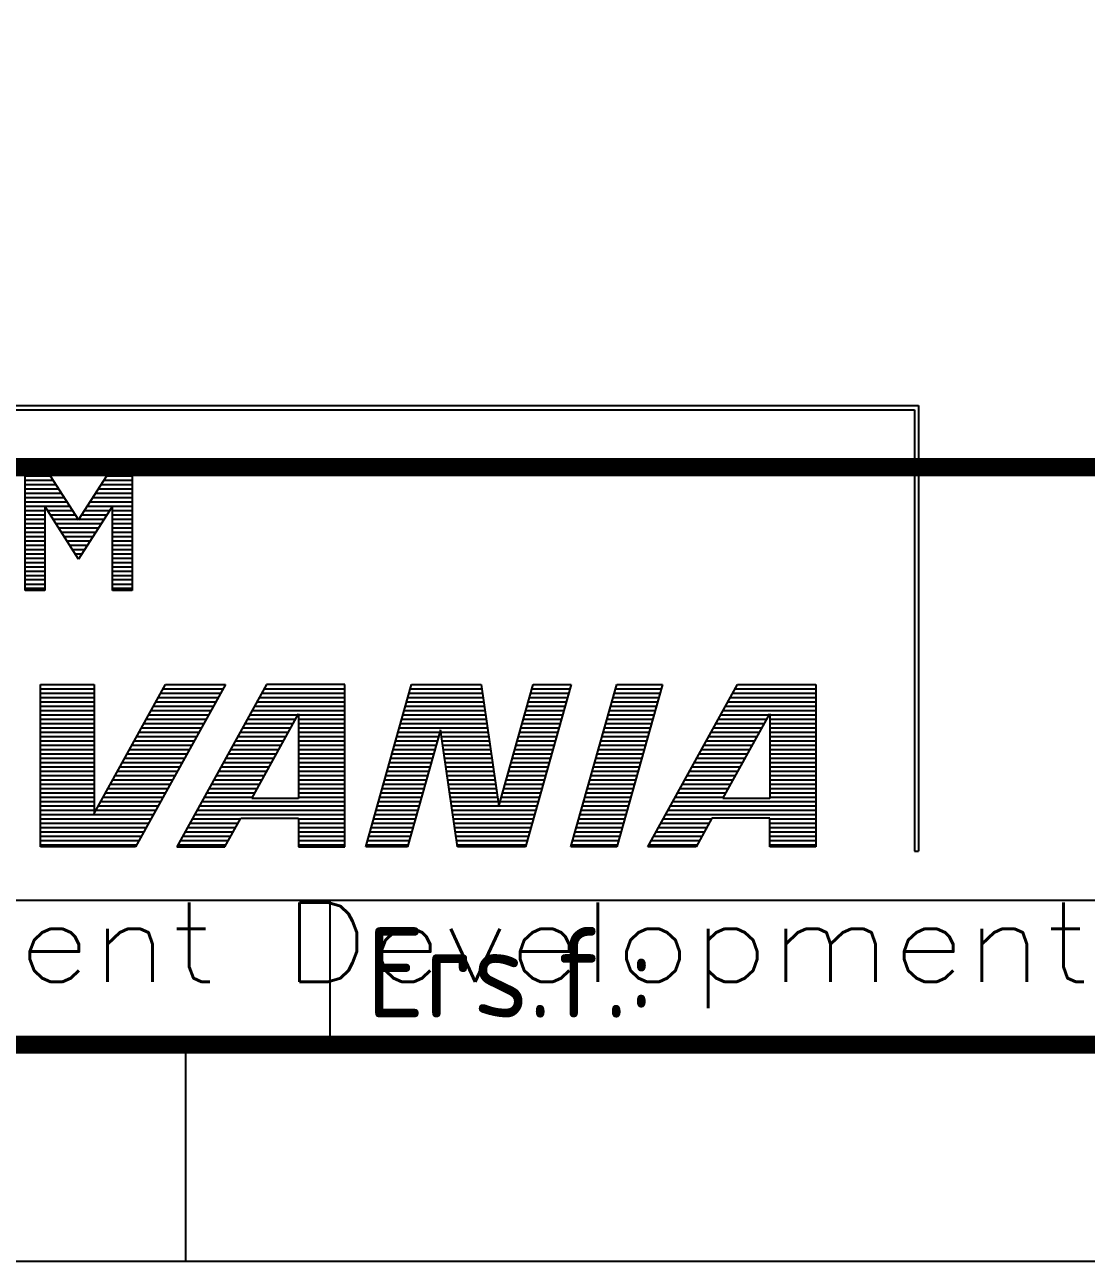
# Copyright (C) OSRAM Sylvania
# Model space of a CAD drawing. Extents: x 0 to 420, y 0 to 297.
# Drawn here: x 155.54 to 184.94, y 0 to 34.26 of the extents above; entities that cross this region are included whole.
import ezdxf
from ezdxf.enums import TextEntityAlignment as Align

# ---------------------------------------------------------------- set-up
doc = ezdxf.new("R2010")
doc.units = 0
doc.header["$LTSCALE"] = 25
doc.layers.get('0').update_dxf_attribs({"linetype": 'CONTINUOUS'})
for name, color, linetype in [('255', 7, 'CONTINUOUS'), ('ECS_LEV_PG_FRAME', 7, 'CONTINUOUS'), ('ECS_LEV_PH_DATA', 7, 'CONTINUOUS'), ('ECS_LEV_PH_LOGO', 7, 'CONTINUOUS'), ('ECS_LXV_TEXT', 7, 'CONTINUOUS')]:
    doc.layers.add(name, color=color, linetype=linetype)
doc.styles.add('ISOCP', font='ISOCP.SHX', dxfattribs={"oblique": 0.017453, "height": 1})
doc.styles.get("Standard").update_dxf_attribs({"font": 'romans.shx'})

# ---------------------------------------------------------------- blocks, each defined once
blk = doc.blocks.new('__TEXT_')
blk = doc.blocks.new('*X14')
at = {"layer": '255', "color": 0, "linetype": 'ByBlock'}
for p, q in [((10.3172, 1.2863), (10.3891, 1.2863)), ((10.3193, 1.2901), (10.3891, 1.2901)), ((10.311, 1.2751), (10.3891, 1.2751)), ((10.3131, 1.2788), (10.3891, 1.2788)), ((10.3151, 1.2826), (10.3891, 1.2826)), ((10.3047, 1.2638), (10.3464, 1.2638)), ((10.3068, 1.2676), (10.3485, 1.2676)), ((10.3089, 1.2713), (10.3891, 1.2713)), ((10.3491, 1.2676), (10.3891, 1.2676)), ((10.3491, 1.2638), (10.3891, 1.2638)), ((10.2985, 1.2526), (10.3402, 1.2526)), ((10.3006, 1.2563), (10.3423, 1.2563)), ((10.3027, 1.2601), (10.3444, 1.2601)), ((10.3491, 1.2601), (10.3891, 1.2601)), ((10.3491, 1.2563), (10.3891, 1.2563)), ((10.3491, 1.2526), (10.3891, 1.2526)), ((10.2944, 1.2451), (10.3361, 1.2451)), ((10.2964, 1.2488), (10.3381, 1.2488)), ((10.3491, 1.2488), (10.3891, 1.2488)), ((10.3491, 1.2451), (10.3891, 1.2451)), ((10.2881, 1.2338), (10.3298, 1.2338)), ((10.2902, 1.2376), (10.3319, 1.2376)), ((10.2923, 1.2413), (10.334, 1.2413)), ((10.3491, 1.2413), (10.3891, 1.2413)), ((10.3491, 1.2376), (10.3891, 1.2376)), ((10.3491, 1.2338), (10.3891, 1.2338)), ((10.2819, 1.2226), (10.3236, 1.2226)), ((10.284, 1.2263), (10.3257, 1.2263)), ((10.2861, 1.2301), (10.3277, 1.2301)), ((10.3491, 1.2301), (10.3891, 1.2301)), ((10.3491, 1.2263), (10.3891, 1.2263)), ((10.3491, 1.2226), (10.3891, 1.2226)), ((10.2757, 1.2113), (10.3174, 1.2113)), ((10.2777, 1.2151), (10.3194, 1.2151)), ((10.2798, 1.2188), (10.3215, 1.2188)), ((10.3491, 1.2188), (10.3891, 1.2188)), ((10.3491, 1.2151), (10.3891, 1.2151)), ((10.3491, 1.2113), (10.3891, 1.2113)), ((10.2694, 1.2001), (10.3111, 1.2001)), ((10.2715, 1.2038), (10.3132, 1.2038)), ((10.2736, 1.2076), (10.3153, 1.2076)), ((10.3491, 1.2076), (10.3891, 1.2076)), ((10.3491, 1.2038), (10.3891, 1.2038)), ((10.3491, 1.2001), (10.3891, 1.2001)), ((10.2632, 1.1888), (10.3891, 1.1888)), ((10.2653, 1.1926), (10.3891, 1.1926)), ((10.2674, 1.1963), (10.3091, 1.1963)), ((10.3491, 1.1963), (10.3891, 1.1963)), ((10.2591, 1.1813), (10.3891, 1.1813)), ((10.2611, 1.1851), (10.3891, 1.1851)), ((10.2528, 1.1701), (10.2945, 1.1701)), ((10.2549, 1.1738), (10.2966, 1.1738)), ((10.257, 1.1776), (10.2987, 1.1776)), ((10.3491, 1.1776), (10.3891, 1.1776)), ((10.3491, 1.1738), (10.3891, 1.1738)), ((10.3491, 1.1701), (10.3891, 1.1701)), ((10.2466, 1.1588), (10.2883, 1.1588)), ((10.2487, 1.1626), (10.2904, 1.1626)), ((10.2507, 1.1663), (10.2924, 1.1663)), ((10.3491, 1.1663), (10.3891, 1.1663)), ((10.3491, 1.1626), (10.3891, 1.1626)), ((10.3491, 1.1588), (10.3891, 1.1588)), ((10.2445, 1.1551), (10.2862, 1.1551)), ((10.3491, 1.1551), (10.3891, 1.1551))]:
    blk.add_line(p, q, dxfattribs=at)
blk = doc.blocks.new('*X13')
at = {"layer": '255', "color": 0, "linetype": 'ByBlock'}
for p, q in [((10.2146, 1.2863), (10.2542, 1.2863)), ((10.2157, 1.2901), (10.2553, 1.2901)), ((10.2114, 1.2751), (10.251, 1.2751)), ((10.2125, 1.2788), (10.2521, 1.2788)), ((10.2135, 1.2826), (10.2531, 1.2826)), ((10.2082, 1.2638), (10.2478, 1.2638)), ((10.2093, 1.2676), (10.2489, 1.2676)), ((10.2104, 1.2713), (10.25, 1.2713)), ((10.2051, 1.2526), (10.2447, 1.2526)), ((10.2061, 1.2563), (10.2457, 1.2563)), ((10.2072, 1.2601), (10.2468, 1.2601)), ((10.2029, 1.2451), (10.2426, 1.2451)), ((10.204, 1.2488), (10.2436, 1.2488)), ((10.1998, 1.2338), (10.2394, 1.2338)), ((10.2008, 1.2376), (10.2404, 1.2376)), ((10.2019, 1.2413), (10.2415, 1.2413)), ((10.1966, 1.2226), (10.2362, 1.2226)), ((10.1977, 1.2263), (10.2373, 1.2263)), ((10.1987, 1.2301), (10.2383, 1.2301)), ((10.1934, 1.2113), (10.233, 1.2113)), ((10.1945, 1.2151), (10.2341, 1.2151)), ((10.1955, 1.2188), (10.2351, 1.2188)), ((10.1902, 1.2001), (10.2298, 1.2001)), ((10.1913, 1.2038), (10.2309, 1.2038)), ((10.1924, 1.2076), (10.232, 1.2076)), ((10.1871, 1.1888), (10.2267, 1.1888)), ((10.1881, 1.1926), (10.2277, 1.1926)), ((10.1892, 1.1963), (10.2288, 1.1963)), ((10.1849, 1.1813), (10.2246, 1.1813)), ((10.186, 1.1851), (10.2256, 1.1851)), ((10.1818, 1.1701), (10.2214, 1.1701)), ((10.1828, 1.1738), (10.2224, 1.1738)), ((10.1839, 1.1776), (10.2235, 1.1776)), ((10.1786, 1.1588), (10.2182, 1.1588)), ((10.1797, 1.1626), (10.2193, 1.1626)), ((10.1807, 1.1663), (10.2203, 1.1663)), ((10.1775, 1.1551), (10.2171, 1.1551))]:
    blk.add_line(p, q, dxfattribs=at)
blk = doc.blocks.new('*X12')
at = {"layer": '255', "color": 0, "linetype": 'ByBlock'}
for p, q in [((10.0371, 1.2863), (10.1005, 1.2863)), ((10.0381, 1.2901), (10.1, 1.2901)), ((10.1423, 1.2863), (10.1753, 1.2863)), ((10.1433, 1.2901), (10.1764, 1.2901)), ((10.0339, 1.2751), (10.1021, 1.2751)), ((10.0349, 1.2788), (10.1016, 1.2788)), ((10.036, 1.2826), (10.1011, 1.2826)), ((10.1391, 1.2751), (10.1721, 1.2751)), ((10.1401, 1.2788), (10.1732, 1.2788)), ((10.1412, 1.2826), (10.1742, 1.2826)), ((10.0307, 1.2638), (10.1038, 1.2638)), ((10.0318, 1.2676), (10.1032, 1.2676)), ((10.0328, 1.2713), (10.1027, 1.2713)), ((10.1359, 1.2638), (10.1689, 1.2638)), ((10.137, 1.2676), (10.17, 1.2676)), ((10.138, 1.2713), (10.1711, 1.2713)), ((10.0275, 1.2526), (10.0637, 1.2526)), ((10.0286, 1.2563), (10.1049, 1.2563)), ((10.0297, 1.2601), (10.1043, 1.2601)), ((10.0646, 1.2526), (10.1054, 1.2526)), ((10.1327, 1.2526), (10.1658, 1.2526)), ((10.1338, 1.2563), (10.1668, 1.2563)), ((10.1349, 1.2601), (10.1679, 1.2601)), ((10.0254, 1.2451), (10.0615, 1.2451)), ((10.0265, 1.2488), (10.0626, 1.2488)), ((10.0651, 1.2488), (10.106, 1.2488)), ((10.0657, 1.2451), (10.1065, 1.2451)), ((10.1306, 1.2451), (10.1636, 1.2451)), ((10.1317, 1.2488), (10.1647, 1.2488)), ((10.0222, 1.2338), (10.0584, 1.2338)), ((10.0233, 1.2376), (10.0594, 1.2376)), ((10.0244, 1.2413), (10.0605, 1.2413)), ((10.0662, 1.2413), (10.1071, 1.2413)), ((10.0668, 1.2376), (10.1076, 1.2376)), ((10.0673, 1.2338), (10.1081, 1.2338)), ((10.1274, 1.2338), (10.1605, 1.2338)), ((10.1285, 1.2376), (10.1615, 1.2376)), ((10.1296, 1.2413), (10.1626, 1.2413)), ((10.0191, 1.2226), (10.0552, 1.2226)), ((10.0201, 1.2263), (10.0562, 1.2263)), ((10.0212, 1.2301), (10.0573, 1.2301)), ((10.0679, 1.2301), (10.1087, 1.2301)), ((10.0684, 1.2263), (10.1092, 1.2263)), ((10.069, 1.2226), (10.1098, 1.2226)), ((10.1243, 1.2226), (10.1573, 1.2226)), ((10.1253, 1.2263), (10.1584, 1.2263)), ((10.1264, 1.2301), (10.1594, 1.2301)), ((10.0159, 1.2113), (10.052, 1.2113)), ((10.0169, 1.2151), (10.0531, 1.2151)), ((10.018, 1.2188), (10.0541, 1.2188)), ((10.0695, 1.2188), (10.1103, 1.2188)), ((10.0701, 1.2151), (10.1109, 1.2151)), ((10.0706, 1.2113), (10.1114, 1.2113)), ((10.1211, 1.2113), (10.1541, 1.2113)), ((10.1221, 1.2151), (10.1552, 1.2151)), ((10.1232, 1.2188), (10.1562, 1.2188)), ((10.0127, 1.2001), (10.0488, 1.2001)), ((10.0138, 1.2038), (10.0499, 1.2038)), ((10.0148, 1.2076), (10.051, 1.2076)), ((10.0711, 1.2076), (10.112, 1.2076)), ((10.0717, 1.2038), (10.1125, 1.2038)), ((10.0722, 1.2001), (10.1131, 1.2001)), ((10.1179, 1.2001), (10.1509, 1.2001)), ((10.119, 1.2038), (10.152, 1.2038)), ((10.12, 1.2076), (10.1531, 1.2076)), ((10.0095, 1.1888), (10.0457, 1.1888)), ((10.0106, 1.1926), (10.0467, 1.1926)), ((10.0117, 1.1963), (10.0478, 1.1963)), ((10.0728, 1.1963), (10.1136, 1.1963)), ((10.0733, 1.1926), (10.1141, 1.1926)), ((10.0739, 1.1888), (10.1478, 1.1888)), ((10.1158, 1.1926), (10.1488, 1.1926)), ((10.1169, 1.1963), (10.1499, 1.1963)), ((10.0074, 1.1813), (10.0435, 1.1813)), ((10.0085, 1.1851), (10.0446, 1.1851)), ((10.0744, 1.1851), (10.1467, 1.1851)), ((10.075, 1.1813), (10.1456, 1.1813)), ((10.0042, 1.1701), (10.0404, 1.1701)), ((10.0053, 1.1738), (10.0414, 1.1738)), ((10.0064, 1.1776), (10.0425, 1.1776)), ((10.0755, 1.1776), (10.1446, 1.1776)), ((10.0761, 1.1738), (10.1435, 1.1738)), ((10.0766, 1.1701), (10.1425, 1.1701)), ((10.0011, 1.1588), (10.0372, 1.1588)), ((10.0021, 1.1626), (10.0382, 1.1626)), ((10.0032, 1.1663), (10.0393, 1.1663)), ((10.0771, 1.1663), (10.1414, 1.1663)), ((10.0777, 1.1626), (10.1404, 1.1626)), ((10.0782, 1.1588), (10.1393, 1.1588)), ((10, 1.1551), (10.0361, 1.1551)), ((10.0788, 1.1551), (10.1382, 1.1551))]:
    blk.add_line(p, q, dxfattribs=at)
blk = doc.blocks.new('*X11')
at = {"layer": '255', "color": 0, "linetype": 'ByBlock'}
for p, q in [((9.9095, 1.2863), (9.9814, 1.2863)), ((9.9116, 1.2901), (9.9814, 1.2901)), ((9.9033, 1.2751), (9.9814, 1.2751)), ((9.9054, 1.2788), (9.9814, 1.2788)), ((9.9075, 1.2826), (9.9814, 1.2826)), ((9.8971, 1.2638), (9.9388, 1.2638)), ((9.8992, 1.2676), (9.9409, 1.2676)), ((9.9012, 1.2713), (9.9814, 1.2713)), ((9.9414, 1.2676), (9.9814, 1.2676)), ((9.9414, 1.2638), (9.9814, 1.2638)), ((9.8908, 1.2526), (9.9325, 1.2526)), ((9.8929, 1.2563), (9.9346, 1.2563)), ((9.895, 1.2601), (9.9367, 1.2601)), ((9.9414, 1.2601), (9.9814, 1.2601)), ((9.9414, 1.2563), (9.9814, 1.2563)), ((9.9414, 1.2526), (9.9814, 1.2526)), ((9.8867, 1.2451), (9.9284, 1.2451)), ((9.8888, 1.2488), (9.9305, 1.2488)), ((9.9414, 1.2488), (9.9814, 1.2488)), ((9.9414, 1.2451), (9.9814, 1.2451)), ((9.8805, 1.2338), (9.9222, 1.2338)), ((9.8825, 1.2376), (9.9242, 1.2376)), ((9.8846, 1.2413), (9.9263, 1.2413)), ((9.9414, 1.2413), (9.9814, 1.2413)), ((9.9414, 1.2376), (9.9814, 1.2376)), ((9.9414, 1.2338), (9.9814, 1.2338)), ((9.8742, 1.2226), (9.9159, 1.2226)), ((9.8763, 1.2263), (9.918, 1.2263)), ((9.8784, 1.2301), (9.9201, 1.2301)), ((9.9414, 1.2301), (9.9814, 1.2301)), ((9.9414, 1.2263), (9.9814, 1.2263)), ((9.9414, 1.2226), (9.9814, 1.2226)), ((9.868, 1.2113), (9.9097, 1.2113)), ((9.8701, 1.2151), (9.9118, 1.2151)), ((9.8722, 1.2188), (9.9139, 1.2188)), ((9.9414, 1.2188), (9.9814, 1.2188)), ((9.9414, 1.2151), (9.9814, 1.2151)), ((9.9414, 1.2113), (9.9814, 1.2113)), ((9.8618, 1.2001), (9.9035, 1.2001)), ((9.8638, 1.2038), (9.9055, 1.2038)), ((9.8659, 1.2076), (9.9076, 1.2076)), ((9.9414, 1.2076), (9.9814, 1.2076)), ((9.9414, 1.2038), (9.9814, 1.2038)), ((9.9414, 1.2001), (9.9814, 1.2001)), ((9.8555, 1.1888), (9.9814, 1.1888)), ((9.8576, 1.1926), (9.9814, 1.1926)), ((9.8597, 1.1963), (9.9014, 1.1963)), ((9.9414, 1.1963), (9.9814, 1.1963)), ((9.8514, 1.1813), (9.9814, 1.1813)), ((9.8535, 1.1851), (9.9814, 1.1851)), ((9.8452, 1.1701), (9.8869, 1.1701)), ((9.8472, 1.1738), (9.8889, 1.1738)), ((9.8493, 1.1776), (9.891, 1.1776)), ((9.9414, 1.1776), (9.9814, 1.1776)), ((9.9414, 1.1738), (9.9814, 1.1738)), ((9.9414, 1.1701), (9.9814, 1.1701)), ((9.8389, 1.1588), (9.8806, 1.1588)), ((9.841, 1.1626), (9.8827, 1.1626)), ((9.8431, 1.1663), (9.8848, 1.1663)), ((9.9414, 1.1663), (9.9814, 1.1663)), ((9.9414, 1.1626), (9.9814, 1.1626)), ((9.9414, 1.1588), (9.9814, 1.1588)), ((9.8368, 1.1551), (9.8785, 1.1551)), ((9.9414, 1.1551), (9.9814, 1.1551))]:
    blk.add_line(p, q, dxfattribs=at)
blk = doc.blocks.new('*X10')
at = {"layer": '255', "color": 0, "linetype": 'ByBlock'}
for p, q in [((9.7179, 1.2901), (9.7644, 1.2901)), ((9.7179, 1.2863), (9.7644, 1.2863)), ((9.822, 1.2863), (9.8739, 1.2863)), ((9.8241, 1.2901), (9.8759, 1.2901)), ((9.7179, 1.2826), (9.7644, 1.2826)), ((9.7179, 1.2788), (9.7644, 1.2788)), ((9.7179, 1.2751), (9.7644, 1.2751)), ((9.8158, 1.2751), (9.8676, 1.2751)), ((9.8179, 1.2788), (9.8697, 1.2788)), ((9.82, 1.2826), (9.8718, 1.2826)), ((9.7179, 1.2713), (9.7644, 1.2713)), ((9.7179, 1.2676), (9.7644, 1.2676)), ((9.7179, 1.2638), (9.7644, 1.2638)), ((9.8096, 1.2638), (9.8614, 1.2638)), ((9.8117, 1.2676), (9.8635, 1.2676)), ((9.8137, 1.2713), (9.8655, 1.2713)), ((9.7179, 1.2601), (9.7644, 1.2601)), ((9.7179, 1.2563), (9.7644, 1.2563)), ((9.7179, 1.2526), (9.7644, 1.2526)), ((9.8033, 1.2526), (9.8552, 1.2526)), ((9.8054, 1.2563), (9.8572, 1.2563)), ((9.8075, 1.2601), (9.8593, 1.2601)), ((9.7179, 1.2488), (9.7644, 1.2488)), ((9.7179, 1.2451), (9.7644, 1.2451)), ((9.7992, 1.2451), (9.851, 1.2451)), ((9.8013, 1.2488), (9.8531, 1.2488)), ((9.7179, 1.2413), (9.7644, 1.2413)), ((9.7179, 1.2376), (9.7644, 1.2376)), ((9.7179, 1.2338), (9.7644, 1.2338)), ((9.793, 1.2338), (9.8448, 1.2338)), ((9.795, 1.2376), (9.8469, 1.2376)), ((9.7971, 1.2413), (9.8489, 1.2413)), ((9.7179, 1.2301), (9.7644, 1.2301)), ((9.7179, 1.2263), (9.7644, 1.2263)), ((9.7179, 1.2226), (9.7644, 1.2226)), ((9.7867, 1.2226), (9.8385, 1.2226)), ((9.7888, 1.2263), (9.8406, 1.2263)), ((9.7909, 1.2301), (9.8427, 1.2301)), ((9.7179, 1.2188), (9.7644, 1.2188)), ((9.7179, 1.2151), (9.7644, 1.2151)), ((9.7179, 1.2113), (9.7644, 1.2113)), ((9.7805, 1.2113), (9.8323, 1.2113)), ((9.7826, 1.2151), (9.8344, 1.2151)), ((9.7847, 1.2188), (9.8365, 1.2188)), ((9.7179, 1.2076), (9.7644, 1.2076)), ((9.7179, 1.2038), (9.7644, 1.2038)), ((9.7179, 1.2001), (9.7644, 1.2001)), ((9.7743, 1.2001), (9.8261, 1.2001)), ((9.7763, 1.2038), (9.8282, 1.2038)), ((9.7784, 1.2076), (9.8302, 1.2076)), ((9.7179, 1.1963), (9.7644, 1.1963)), ((9.7179, 1.1926), (9.7644, 1.1926)), ((9.7179, 1.1888), (9.7644, 1.1888)), ((9.768, 1.1888), (9.8199, 1.1888)), ((9.7701, 1.1926), (9.8219, 1.1926)), ((9.7722, 1.1963), (9.824, 1.1963)), ((9.7179, 1.1851), (9.7644, 1.1851)), ((9.7179, 1.1813), (9.8157, 1.1813)), ((9.766, 1.1851), (9.8178, 1.1851)), ((9.7179, 1.1776), (9.8136, 1.1776)), ((9.7179, 1.1738), (9.8115, 1.1738)), ((9.7179, 1.1701), (9.8095, 1.1701)), ((9.7179, 1.1663), (9.8074, 1.1663)), ((9.7179, 1.1626), (9.8053, 1.1626)), ((9.7179, 1.1588), (9.8032, 1.1588)), ((9.7179, 1.1551), (9.8012, 1.1551))]:
    blk.add_line(p, q, dxfattribs=at)
blk = doc.blocks.new('*X6')
at = {"layer": '255', "color": 0, "linetype": 'ByBlock'}
for p, q in [((9.7047, 1.4709), (9.7289, 1.4709)), ((9.7047, 1.4672), (9.7313, 1.4672)), ((9.7707, 1.4672), (9.7973, 1.4672)), ((9.7731, 1.4709), (9.7973, 1.4709)), ((9.7047, 1.4634), (9.7337, 1.4634)), ((9.7047, 1.4597), (9.7361, 1.4597)), ((9.7659, 1.4597), (9.7973, 1.4597)), ((9.7683, 1.4634), (9.7973, 1.4634)), ((9.7047, 1.4559), (9.7385, 1.4559)), ((9.7047, 1.4522), (9.7409, 1.4522)), ((9.7047, 1.4484), (9.7433, 1.4484)), ((9.7587, 1.4484), (9.7973, 1.4484)), ((9.7611, 1.4522), (9.7973, 1.4522)), ((9.7635, 1.4559), (9.7973, 1.4559)), ((9.7047, 1.4447), (9.7217, 1.4447)), ((9.7047, 1.4409), (9.7217, 1.4409)), ((9.7047, 1.4372), (9.7217, 1.4372)), ((9.724, 1.4447), (9.7457, 1.4447)), ((9.7264, 1.4409), (9.7481, 1.4409)), ((9.7288, 1.4372), (9.7505, 1.4372)), ((9.7515, 1.4372), (9.7732, 1.4372)), ((9.7539, 1.4409), (9.7756, 1.4409)), ((9.7563, 1.4447), (9.778, 1.4447)), ((9.7803, 1.4447), (9.7973, 1.4447)), ((9.7803, 1.4409), (9.7973, 1.4409)), ((9.7803, 1.4372), (9.7973, 1.4372)), ((9.7047, 1.4334), (9.7217, 1.4334)), ((9.7047, 1.4297), (9.7217, 1.4297)), ((9.7047, 1.4259), (9.7217, 1.4259)), ((9.7312, 1.4334), (9.7708, 1.4334)), ((9.7336, 1.4297), (9.7684, 1.4297)), ((9.736, 1.4259), (9.766, 1.4259)), ((9.7803, 1.4334), (9.7973, 1.4334)), ((9.7803, 1.4297), (9.7973, 1.4297)), ((9.7803, 1.4259), (9.7973, 1.4259)), ((9.7047, 1.4222), (9.7217, 1.4222)), ((9.7047, 1.4184), (9.7217, 1.4184)), ((9.7047, 1.4147), (9.7217, 1.4147)), ((9.7384, 1.4222), (9.7636, 1.4222)), ((9.7408, 1.4184), (9.7612, 1.4184)), ((9.7432, 1.4147), (9.7588, 1.4147)), ((9.7803, 1.4222), (9.7973, 1.4222)), ((9.7803, 1.4184), (9.7973, 1.4184)), ((9.7803, 1.4147), (9.7973, 1.4147)), ((9.7047, 1.4109), (9.7217, 1.4109)), ((9.7047, 1.4072), (9.7217, 1.4072)), ((9.7047, 1.4034), (9.7217, 1.4034)), ((9.7456, 1.4109), (9.7564, 1.4109)), ((9.748, 1.4072), (9.754, 1.4072)), ((9.7504, 1.4034), (9.7516, 1.4034)), ((9.7803, 1.4109), (9.7973, 1.4109)), ((9.7803, 1.4072), (9.7973, 1.4072)), ((9.7803, 1.4034), (9.7973, 1.4034)), ((9.7047, 1.3997), (9.7217, 1.3997)), ((9.7047, 1.3959), (9.7217, 1.3959)), ((9.7047, 1.3922), (9.7217, 1.3922)), ((9.7803, 1.3997), (9.7973, 1.3997)), ((9.7803, 1.3959), (9.7973, 1.3959)), ((9.7803, 1.3922), (9.7973, 1.3922)), ((9.7047, 1.3884), (9.7217, 1.3884)), ((9.7047, 1.3847), (9.7217, 1.3847)), ((9.7803, 1.3884), (9.7973, 1.3884)), ((9.7803, 1.3847), (9.7973, 1.3847)), ((9.7047, 1.3809), (9.7217, 1.3809)), ((9.7047, 1.3772), (9.7217, 1.3772)), ((9.7803, 1.3809), (9.7973, 1.3809)), ((9.7803, 1.3772), (9.7973, 1.3772))]:
    blk.add_line(p, q, dxfattribs=at)
blk = doc.blocks.new('osilogo')
at = {"layer": '255', "color": 7, "linetype": 'Continuous'}
for p, q in [((0.0252, 0.5096), (1.196, 0.5096)), ((0.0252, 0.5058), (1.1923, 0.5058)), ((1.1923, 0.5058), (1.1923, 0.1237)), ((1.196, 0.5096), (1.196, 0.1237)), ((0.4227, 0.3493), (0.4227, 0.4486)), ((0.4227, 0.4486), (0.4445, 0.4486)), ((0.4445, 0.4486), (0.469, 0.4104)), ((0.469, 0.4104), (0.4935, 0.4486)), ((0.4935, 0.4486), (0.5153, 0.4486)), ((0.5153, 0.4486), (0.5153, 0.3493)), ((0.4397, 0.4223), (0.4397, 0.3493)), ((0.469, 0.3765), (0.4397, 0.4223)), ((0.4983, 0.4223), (0.469, 0.3765)), ((0.4983, 0.3493), (0.4983, 0.4223)), ((0.4397, 0.3493), (0.4227, 0.3493)), ((0.5153, 0.3493), (0.4983, 0.3493)), ((0.4359, 0.2678), (0.4824, 0.2678)), ((0.4359, 0.1274), (0.4359, 0.2678)), ((0.4824, 0.2678), (0.4824, 0.1563)), ((0.4824, 0.1563), (0.5442, 0.2678)), ((0.596, 0.2678), (0.5182, 0.1274)), ((0.5442, 0.2678), (0.596, 0.2678)), ((0.6317, 0.2678), (0.5539, 0.1274)), ((0.6994, 0.2678), (0.6317, 0.2678)), ((0.6994, 0.1274), (0.6994, 0.2678)), ((0.7175, 0.1274), (0.7572, 0.2678)), ((0.7572, 0.2678), (0.8174, 0.2678)), ((0.8174, 0.2678), (0.8327, 0.1627)), ((0.8327, 0.1627), (0.8624, 0.2678)), ((0.8954, 0.2678), (0.8558, 0.1274)), ((0.8624, 0.2678), (0.8954, 0.2678)), ((0.8951, 0.1274), (0.9347, 0.2678)), ((0.9743, 0.2678), (0.9347, 0.1274)), ((0.9347, 0.2678), (0.9743, 0.2678)), ((0.9616, 0.1274), (1.0393, 0.2678)), ((1.0393, 0.2678), (1.1071, 0.2678)), ((1.1071, 0.2678), (1.1071, 0.1274)), ((0.6188, 0.1692), (0.6594, 0.2426)), ((0.6594, 0.2426), (0.6594, 0.1692)), ((1.0264, 0.1692), (1.0671, 0.2426)), ((1.0671, 0.2426), (1.0671, 0.1692)), ((0.7823, 0.2288), (0.7537, 0.1274)), ((0.797, 0.1274), (0.7823, 0.2288)), ((0.6594, 0.1692), (0.6188, 0.1692)), ((1.0671, 0.1692), (1.0264, 0.1692)), ((0.5956, 0.1274), (0.6093, 0.1521)), ((0.6093, 0.1521), (0.6594, 0.1521)), ((0.6594, 0.1521), (0.6594, 0.1274)), ((1.0169, 0.1521), (1.0033, 0.1274)), ((1.0671, 0.1521), (1.0169, 0.1521)), ((1.0671, 0.1274), (1.0671, 0.1521)), ((0.5182, 0.1274), (0.4359, 0.1274)), ((0.5539, 0.1274), (0.5956, 0.1274)), ((0.6594, 0.1274), (0.6994, 0.1274)), ((0.7537, 0.1274), (0.7175, 0.1274)), ((0.8558, 0.1274), (0.797, 0.1274)), ((0.9347, 0.1274), (0.8951, 0.1274)), ((1.0033, 0.1274), (0.9616, 0.1274)), ((1.1071, 0.1274), (1.0671, 0.1274)), ((1.1923, 0.1237), (1.196, 0.1237))]:
    blk.add_line(p, q, dxfattribs=at)
at = {"layer": '255', "color": 7}
for name in ['*X6', '*X10', '*X11', '*X12', '*X13', '*X14']:
    blk.add_blockref(name, (-9.282, -1.026), dxfattribs=at)
blk = doc.blocks.new('sylvania')
at = {"xscale": 32, "yscale": 32, "zscale": 32}
blk.add_blockref('osilogo', (2.022, 7.405), dxfattribs=at)
at = {"layer": 'ECS_LXV_TEXT', "color": 7, "linetype": 'Continuous'}
ref = blk.add_blockref('__TEXT_', (0, 0), dxfattribs=at)
ref.add_attrib('ECS_T_TEXT_0.0', 'Equipment Development', dxfattribs={"color": 7, "linetype": 'Continuous', "height": 2.2, "width": 1.2}).set_placement((2.443, 8.842), align=Align.MIDDLE_LEFT)

msp = doc.modelspace()

# ---------------------------------------------------------------- linework, layer by layer
at = {"layer": 'ECS_LEV_PG_FRAME', "color": 7, "linetype": 'Continuous'}
msp.add_line((0, 0), (420, 0), dxfattribs=at)
at = {"layer": 'ECS_LEV_PH_DATA', "color": 7}
for p, q in [((6, 10), (244, 10)), ((164, 6), (164, 10)), ((160, 0), (160, 6))]:
    msp.add_line(p, q, dxfattribs=at)
at = {"layer": 'ECS_LEV_PH_DATA', "color": 7, "linetype": 'Continuous'}
msp.add_line((0, 0), (420, 0), dxfattribs=at)
msp.add_line((0, 0), (420, 0), dxfattribs=at)
at = {"layer": 'ECS_LEV_PH_DATA', "color": 7, "const_width": 0.5}
msp.add_lwpolyline([(414, 291), (6, 291), (6, 6), (414, 6)], close=True, dxfattribs=at)
msp.add_lwpolyline([(6, 22), (414, 22)], dxfattribs=at)

# ---------------------------------------------------------------- block references
at = {"layer": 'ECS_LEV_PH_DATA', "linetype": 'Continuous'}
ref = msp.add_blockref('__TEXT_', (0, 0), dxfattribs=at)
ref.add_attrib('ECS_T_TEXT_0.0', 'Ers.f.:', dxfattribs={"linetype": 'Continuous', "height": 2.5, "style": 'ISOCP'}).set_placement((165, 8), align=Align.MIDDLE_LEFT)
at = {"layer": 'ECS_LEV_PH_LOGO', "color": 7}
msp.add_blockref('sylvania', (140, 0), dxfattribs=at)

doc.saveas('drawing.dxf')
